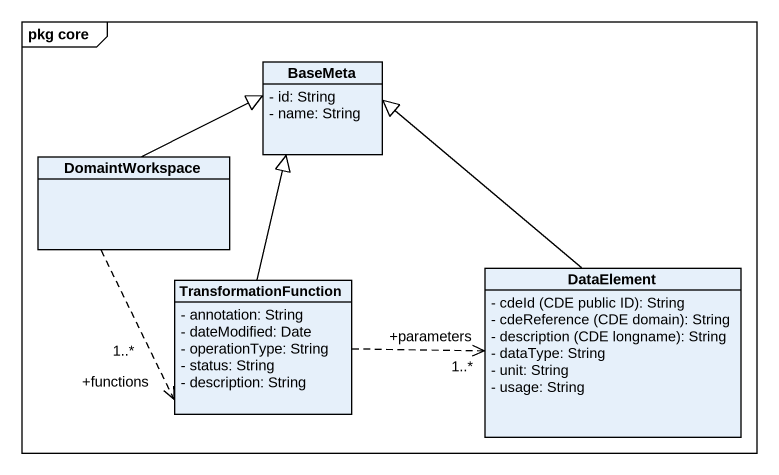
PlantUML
@startuml
mainframe pkg core
hide circle
hide empty members
skinparam classAttributeIconSize 0
class BaseMeta {
  - id: String
  - name: String
}
class DomaintWorkspace
class TransformationFunction {
  - annotation: String
  - dateModified: Date
  - operationType: String
  - status: String
  - description: String
}
class DataElement {
  {field} - cdeId (CDE public ID): String
  {field} - cdeReference (CDE domain): String
  {field} - description (CDE longname): String
  - dataType: String
  - unit: String
  - usage: String
}
DomaintWorkspace -right-|> BaseMeta
DomaintWorkspace ..> "+functions\n1..*" TransformationFunction
TransformationFunction -up-|> BaseMeta
TransformationFunction .right.> "+parameters\n1..*" DataElement
DataElement -up-|> BaseMeta
@enduml
